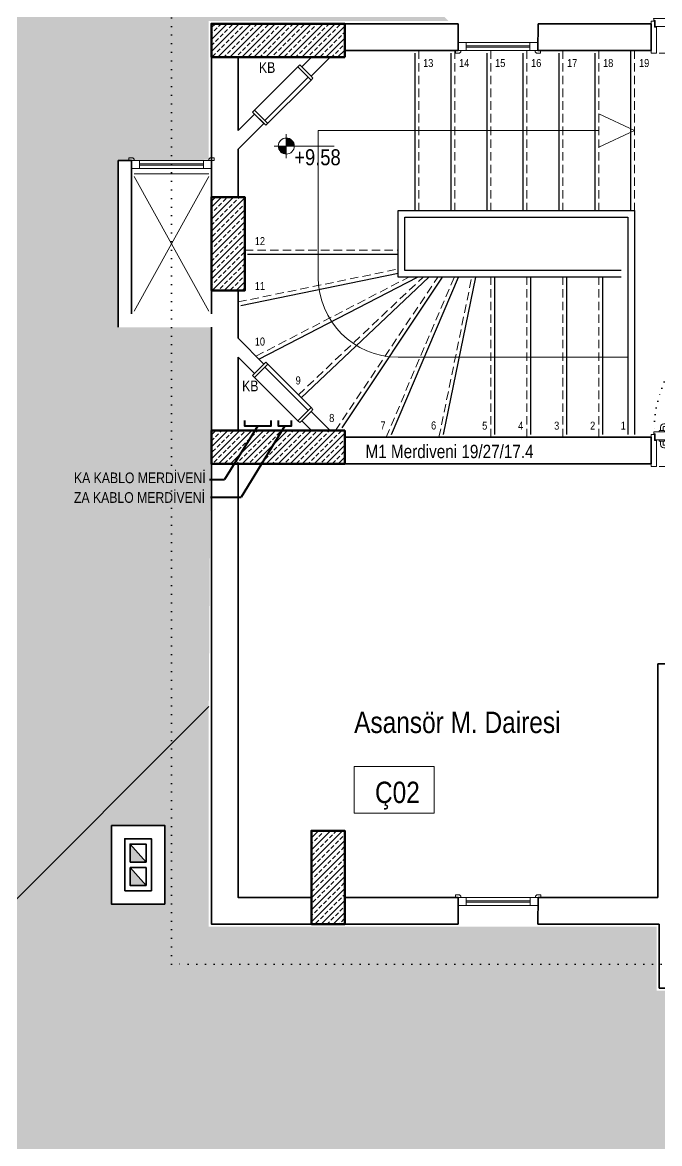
# Model space of a CAD drawing. Header units: millimetres. Extents: x 1852829 to 1882754, y -270850 to -231658.
# Drawn here: x 1869246 to 1869724, y -243653 to -242812 of the extents above; entities that cross this region are included whole.
import ezdxf
from ezdxf.enums import TextEntityAlignment as Align

# ---------------------------------------------------------------- set-up
doc = ezdxf.new("R2010")
doc.units = ezdxf.units.MM
for name, pattern in [('DOT', [0.25, 0, -0.25]), ('izdüşüm arka', [3.175, 0, -3.175]), ('izdüşüm ön', [9.525, 6.35, -3.175])]:
    doc.linetypes.add(name, pattern=pattern)
for name, color, linetype, lineweight in [('a_ba', 6, 'Continuous', 50), ('a_doğrama', 251, 'Continuous', 20), ('a_duvar', 251, 'Continuous', 35), ('a_görünüş', 32, 'Continuous', 25), ('a_görünüş_ince', 8, 'Continuous', 20), ('a_hatch_ba', 252, 'Continuous', 13), ('a_hatch_misc', 251, 'Continuous', 15), ('a_izdüşüm_arka', 251, 'izdüşüm arka', 30), ('a_izdüşüm_ön', 6, 'izdüşüm ön', 9), ('a_not_kot', 251, 'Continuous', 13), ('a_not_mahal', 253, 'Continuous', 5), ('a_not_misc', 144, 'Continuous', 5), ('a_not_text', 7, 'Continuous', 13), ('Tava Kuvvetli', 2, 'Continuous', 40), ('Tava Zayıf', 3, 'Continuous', 40), ('Yazı', 4, 'Continuous', 40)]:
    doc.layers.add(name, color=color, linetype=linetype, lineweight=lineweight)
doc.styles.get("Standard").update_dxf_attribs({"font": 'ARIALN.TTF'})

# ---------------------------------------------------------------- blocks, each defined once
blk = doc.blocks.new('baca_şönt')
at = {"layer": 'a_duvar'}
h = blk.add_hatch(color=256, dxfattribs=at)
h.dxf.hatch_style = 1
h.paths.add_polyline_path([(21.5, -5), (21.5, -17), (35, -17)])
h.paths.add_polyline_path([(4, -5), (4, -17), (17.5, -17)])
for p, q in [((4, -5), (17.5, -17)), ((17.5, -5), (17.5, -17)), ((21.5, -5), (21.5, -17)), ((21.5, -5), (35, -17))]:
    blk.add_line(p, q, dxfattribs=at)
blk.add_lwpolyline([(0, -21), (39, -21), (39, -1), (0, -1)], close=True, dxfattribs=at)
for points in [[(17.5, -5), (4, -5), (4, -17), (17.5, -17)], [(21.5, -17), (35, -17), (35, -5), (21.5, -5)]]:
    blk.add_lwpolyline(points, dxfattribs=at)
blk = doc.blocks.new('K1')
at = {"layer": 'a_doğrama', "color": 251}
for points in [[(-17.5, -2.5), (-22, -2.5), (-22, 0), (2, 0), (2, -4), (-17.5, -4), (-17.5, -2.5)], [(-27.5, -93.1), (-25, -93.1)], [(-17.5, -97.5), (-22, -97.5), (-22, -100), (2, -100), (2, -96), (-17.5, -96), (-17.5, -97.5)], [(-14.5, -93.1), (-17, -93.1)]]:
    blk.add_lwpolyline(points, dxfattribs=at)
blk.add_lwpolyline([(-18, -14), (-18, -4), (-18, -3), (-22.5, -3), (-22.5, -2.5), (-22.5, -2), (-24, -2), (-24, -2.5), (-24, -12.5), (-24, -88), (-24, -97.5), (-24, -98), (-22.5, -98), (-22.5, -97.5), (-22.5, -97), (-18, -97), (-18, -96), (-18, -86.5)], close=True, dxfattribs=at)
for points in [[(-25, -91.1), (-27.5, -91.1, -0.414214), (-28, -90.6), (-28, -82.1), (-30, -82.1), (-30, -90.6)], [(-17, -91.1), (-14.5, -91.1, 0.414214), (-14, -90.6), (-14, -82.1), (-12, -82.1), (-12, -90.6)], [(-24, -94.1), (-24.5, -94.1, -0.414214), (-25, -93.6), (-25, -90.6, -0.414214), (-24.5, -90.1), (-24, -90.1)], [(-18, -94.1), (-17.5, -94.1, 0.414214), (-17, -93.6), (-17, -90.6, 0.414214), (-17.5, -90.1), (-18, -90.1)]]:
    blk.add_lwpolyline(points, format="xyb", dxfattribs=at)
for centre, start, end in [((-27.5, -90.6), 180, 270), ((-14.5, -90.6), 270, 0)]:
    blk.add_arc(centre, 2.5, start, end, dxfattribs=at)
at = {"layer": 'a_görünüş_ince', "color": 251}
blk.add_line((2, -6), (2, -94), dxfattribs=at)
at = {"layer": 'a_izdüşüm_arka', "color": 251, "linetype": 'DOT', "ltscale": 20}
blk.add_line((-24, -2), (-120, -2), dxfattribs=at)
blk.add_arc((-24, -2), 96, 180, 270, dxfattribs=at)
blk = doc.blocks.new('M1')
at = {"layer": 'a_doğrama', "linetype": 'Continuous'}
for p, q in [((-24, 6), (-30, 6)), ((-30, 0), (-30, 6)), ((-24, 0), (-30, 0)), ((-24, 0), (-24, 6)), ((30, 6), (24, 6)), ((24, 6), (24, 0)), ((30, 0), (30, 6)), ((30, 0), (24, 0))]:
    blk.add_line(p, q, dxfattribs=at)
at = {"layer": 'a_doğrama'}
for p, q in [((24, 3.5), (-24, 3.5)), ((24, 2.5), (-24, 2.5))]:
    blk.add_line(p, q, dxfattribs=at)
for points in [[(-28, -1), (-28, 0), (-32, 0), (-32, -2), (-29, -2)], [(28, -1), (28, 0), (32, 0), (32, -2), (29, -2)]]:
    blk.add_lwpolyline(points, close=True, dxfattribs=at)
at = {"layer": 'a_görünüş_ince'}
for p, q in [((24, 6), (-24, 6)), ((-24, 0), (24, 0))]:
    blk.add_line(p, q, dxfattribs=at)
blk = doc.blocks.new('sembol_kot')
at = {"layer": 'a_not_kot'}
for points in [[(0, 10), (0, 0), (10, 0, 0.414214)], [(0, 0), (-10, 0, 0.414214), (0, -10)]]:
    blk.add_hatch(color=256, dxfattribs=at).paths.add_polyline_path(points)
for p, q in [((0, 15), (0, -15)), ((-15, 0), (60, 0))]:
    blk.add_line(p, q, dxfattribs=at)
blk.add_circle((0, 0), 10, dxfattribs=at)
blk = doc.blocks.new('kb')
at = {"layer": 'a_doğrama'}
blk.add_line((10.91, -41.26), (12.32, -42.68), dxfattribs=at)
for points in [[(44.85, -7.32), (46.26, -5.91)], [(44.85, -7.32), (54.75, -17.22)], [(47.68, -7.32), (46.26, -5.91)], [(52.63, -15.1), (20.1, -47.63)], [(54.75, -14.39), (56.16, -15.81)], [(56.16, -15.81), (54.75, -17.22)], [(54.75, -17.22), (20.81, -51.16)], [(10.91, -41.26), (12.32, -39.85)], [(10.91, -41.26), (20.81, -51.16)], [(12.32, -39.85), (22.22, -49.75)]]:
    blk.add_lwpolyline(points, dxfattribs=at)
at = {"layer": 'a_duvar'}
for points in [[(55, 0), (47.68, -7.32)], [(69.14, 0), (54.75, -14.39)], [(47.68, -7.32), (54.75, -14.39)], [(12.32, -42.68), (0, -55)], [(19.39, -49.75), (0, -69.14)], [(12.32, -42.68), (19.39, -49.75)]]:
    blk.add_lwpolyline(points, dxfattribs=at)
at = {"layer": 'a_görünüş_ince'}
blk.add_lwpolyline([(44.85, -7.32), (12.32, -39.85)], dxfattribs=at)

msp = doc.modelspace()

# ---------------------------------------------------------------- hatches: boundary and pattern name
at = {"layer": 'a_hatch_misc', "ltscale": 10}
h = msp.add_hatch(dxfattribs=at)
h.set_pattern_fill('AR-RSHKE', color=256, scale=0.15, angle=270)
h.set_pattern_definition([(270, (-86834.217, 1413.03), (45.72, -97.155), [22.86, -19.05, 26.67, -11.43, 34.29, -15.24]), (270, (-86832.312, 1390.17), (45.72, -97.155), [19.05, -72.39, 15.24, -22.86]), (270, (-86837.075, 1344.45), (45.72, -97.155), [11.43, -118.11]), (0, (-86834.217, 1413.03), (45.72, 32.385), [43.815, -139.065]), (0, (-86834.217, 1390.17), (45.72, 32.385), [42.8625, -140.0175]), (0, (-86834.217, 1371.12), (45.72, 32.385), [40.005, -142.875]), (0, (-86837.075, 1344.45), (45.72, 32.385), [43.815, -139.065]), (0, (-86837.075, 1333.02), (45.72, 32.385), [43.815, -139.065]), (0, (-86834.217, 1298.73), (45.72, 32.385), [41.91, -140.97])])
h.paths.add_polyline_path([(1869387.71, -243040.73), (1869317.71, -243040.73), (1869317.71, -242915.73), (1869385.71, -242915.23), (1869385.71, -242811.23), (1869565.71, -242811.23), (1868522.71, -241768.23), (1868522.71, -244188.23), (1869385.71, -243325.23)])
h.paths.add_polyline_path([(1869133.71, -243019.73), (1869133.71, -242975.73), (1869114.71, -242975.73), (1869114.71, -242936.73), (1869172.71, -242936.73), (1869172.71, -242975.73), (1869172.71, -243019.73)], flags=16)
h.paths.add_polyline_path([(1868776.71, -243478.23), (1868776.71, -243517.23), (1868737.71, -243517.23), (1868737.71, -243478.23)], flags=16)
h.paths.add_polyline_path([(1868777.71, -242542.23), (1868737.71, -242542.23), (1868737.71, -242483.23), (1868777.71, -242483.23)], flags=16)
h = msp.add_hatch(dxfattribs=at)
h.set_pattern_fill('AR-RSHKE', color=256, scale=0.15)
h.set_pattern_definition([(0, (-86834.217, 1413.03), (97.155, 45.72), [22.86, -19.05, 26.67, -11.43, 34.29, -15.24]), (0, (-86811.357, 1414.935), (97.155, 45.72), [19.05, -72.39, 15.24, -22.86]), (0, (-86765.637, 1410.17), (97.155, 45.72), [11.43, -118.11]), (90, (-86834.217, 1413.03), (-32.385, 45.72), [43.815, -139.065]), (90, (-86811.357, 1413.03), (-32.385, 45.72), [42.8625, -140.0175]), (90, (-86792.307, 1413.03), (-32.385, 45.72), [40.005, -142.875]), (90, (-86765.637, 1410.172), (-32.385, 45.72), [43.815, -139.065]), (90, (-86754.207, 1410.172), (-32.385, 45.72), [43.815, -139.065]), (90, (-86719.917, 1413.03), (-32.385, 45.72), [41.91, -140.97])])
h.paths.add_polyline_path([(1870064.71, -243250.23), (1870064.71, -243490.23), (1869803.71, -243490.23), (1869803.71, -243538.23), (1869721.71, -243538.23), (1869721.71, -243490.23), (1869385.71, -243490.23), (1869385.71, -243325.23), (1868522.71, -244188.23), (1871002.71, -244188.23)])
h.paths.add_polyline_path([(1870172.71, -243473.23), (1870172.71, -243414.23), (1870212.71, -243414.23), (1870212.71, -243473.23)], flags=16)
h.paths.add_polyline_path([(1869352.71, -243473.23), (1869312.71, -243473.23), (1869312.71, -243414.23), (1869352.71, -243414.23)], flags=16)

# ---------------------------------------------------------------- linework, layer by layer
at = {"layer": 'a_ba', "color": 253}
for points in [[(1869487.71, -242838.23), (1869487.71, -242813.23), (1869387.71, -242813.23), (1869387.71, -242838.23)], [(1869387.71, -243013.23), (1869412.71, -243013.23), (1869412.71, -242943.23), (1869387.71, -242943.23)], [(1869487.71, -243143.23), (1869487.71, -243118.23), (1869387.71, -243118.23), (1869387.71, -243143.23)], [(1869462.71, -243488.23), (1869487.71, -243488.23), (1869487.71, -243418.23), (1869462.71, -243418.23)]]:
    msp.add_lwpolyline(points, close=True, dxfattribs=at)
at = {"layer": 'a_duvar'}
for p, q in [((1869407.71, -242893.23), (1869407.71, -242838.23)), ((1869407.71, -242943.23), (1869407.71, -242907.37)), ((1869317.71, -243040.73), (1869317.71, -242915.73)), ((1869327.71, -243030.73), (1869327.71, -242915.73)), ((1869407.71, -243049.09), (1869407.71, -243013.23)), ((1869407.71, -243118.23), (1869407.71, -243063.23)), ((1869717.71, -243123.23), (1869487.71, -243123.23)), ((1869387.71, -243143.23), (1869717.71, -243143.23)), ((1869722.71, -243293.23), (1869722.71, -243468.23)), ((1869722.71, -243293.23), (1869802.71, -243293.23))]:
    msp.add_line(p, q, dxfattribs=at)
for points in [[(1869487.71, -242813.23), (1869572.71, -242813.23)], [(1869572.71, -242813.23), (1869572.69, -242833.23)], [(1869632.71, -242813.23), (1869632.69, -242833.23)], [(1869632.71, -242813.23), (1869717.71, -242813.23)], [(1869717.71, -242813.23), (1869717.71, -242833.23)], [(1869487.71, -242833.23), (1869572.69, -242833.23)], [(1869632.69, -242833.23), (1869717.71, -242833.23)], [(1869387.71, -242943.23), (1869387.71, -242838.23)], [(1869407.71, -242893.23), (1869407.71, -242838.23)], [(1869407.71, -242943.23), (1869407.71, -242907.37)], [(1869317.71, -242915.73), (1869327.71, -242915.73)], [(1869387.71, -243030.73), (1869387.71, -243013.23)], [(1869407.71, -243049.09), (1869407.71, -243013.23)], [(1869387.71, -243118.23), (1869387.71, -243040.73)], [(1869407.71, -243118.23), (1869407.71, -243063.23)], [(1869717.71, -243123.23), (1869717.71, -243143.23)], [(1869462.71, -243488.23), (1869387.71, -243488.23), (1869387.71, -243143.23)], [(1869462.71, -243468.23), (1869407.71, -243468.23), (1869407.71, -243143.23)], [(1869572.71, -243468.23), (1869487.71, -243468.23)], [(1869572.71, -243468.23), (1869572.69, -243488.23)], [(1869632.71, -243468.23), (1869632.69, -243488.23)], [(1869722.71, -243468.23), (1869632.71, -243468.23)], [(1869572.69, -243488.23), (1869487.71, -243488.23)], [(1869723.71, -243488.23), (1869632.69, -243488.23)], [(1869801.71, -243488.23), (1869801.71, -243536.23), (1869723.71, -243536.23), (1869723.71, -243488.23)]]:
    msp.add_lwpolyline(points, dxfattribs=at)
msp.add_lwpolyline([(1869312.71, -243414.23), (1869352.71, -243414.23), (1869352.71, -243473.23), (1869312.71, -243473.23)], close=True, dxfattribs=at)
at = {"layer": 'a_görünüş', "color": 251}
for p, q in [((1869699.71, -242833.23), (1869705.21, -242833.23)), ((1869702.21, -242833.23), (1869702.21, -242953.23)), ((1869540.21, -242835.23), (1869540.21, -242953.23)), ((1869567.21, -242835.23), (1869567.21, -242953.23)), ((1869594.21, -242835.23), (1869594.21, -242953.23)), ((1869621.21, -242835.23), (1869621.21, -242953.23)), ((1869648.21, -242835.23), (1869648.21, -242953.23)), ((1869675.21, -242835.23), (1869675.21, -242953.23)), ((1869527.71, -243003.23), (1869527.71, -242953.23)), ((1869527.71, -242953.23), (1869567.21, -242953.23)), ((1869532.71, -242998.23), (1869532.71, -242958.23)), ((1869532.71, -242958.23), (1869700.21, -242958.23)), ((1869543.21, -242953.23), (1869705.21, -242953.23)), ((1869414.71, -242985.98), (1869527.71, -242985.98)), ((1869409.71, -243024.48), (1869527.71, -243000.22)), ((1869695.21, -242998.23), (1869532.71, -242998.23)), ((1869423.33, -243064.71), (1869542.31, -243003.23)), ((1869455.05, -243093.6), (1869550.86, -243003.23)), ((1869485.7, -243116.23), (1869561.11, -243003.23)), ((1869522.86, -243121.23), (1869573.05, -243003.23)), ((1869695.21, -243003.23), (1869527.71, -243003.23)), ((1869561.88, -243121.23), (1869586.1, -243003.23)), ((1869600.21, -243121.23), (1869600.21, -243003.23)), ((1869627.21, -243121.23), (1869627.21, -243003.23)), ((1869654.21, -243121.23), (1869654.21, -243003.23)), ((1869681.21, -243121.23), (1869681.21, -243003.23)), ((1869385.71, -243325.23), (1868522.71, -244188.23))]:
    msp.add_line(p, q, dxfattribs=at)
for points in [[(1869700.21, -242958.23), (1869700.21, -243121.23)], [(1869705.21, -242953.23), (1869705.21, -243121.23)]]:
    msp.add_lwpolyline(points, dxfattribs=at)
at = {"layer": 'a_görünüş_ince'}
msp.add_lwpolyline([(1869329.71, -242925.73), (1869385.71, -242925.73)], dxfattribs=at)
at = {"layer": 'a_hatch_ba', "linetype": 'Continuous'}
for p, q in [((1869387.71, -242816.16), (1869390.64, -242813.23)), ((1869387.71, -242825.14), (1869399.62, -242813.23)), ((1869387.71, -242834.12), (1869408.6, -242813.23)), ((1869389.73, -242818.63), (1869391.98, -242816.39)), ((1869392.58, -242838.23), (1869417.58, -242813.23)), ((1869393.1, -242815.26), (1869395.13, -242813.23)), ((1869397.59, -242819.75), (1869399.83, -242817.51)), ((1869400.96, -242816.39), (1869403.2, -242814.14)), ((1869401.56, -242838.23), (1869426.56, -242813.23)), ((1869408.81, -242817.51), (1869411.06, -242815.26)), ((1869410.54, -242838.23), (1869435.54, -242813.23)), ((1869412.18, -242814.14), (1869413.09, -242813.23)), ((1869416.67, -242818.63), (1869418.92, -242816.39)), ((1869419.52, -242838.23), (1869444.52, -242813.23)), ((1869420.04, -242815.26), (1869422.07, -242813.23)), ((1869424.53, -242819.75), (1869426.77, -242817.51)), ((1869427.9, -242816.39), (1869430.14, -242814.14)), ((1869428.5, -242838.23), (1869453.5, -242813.23)), ((1869435.75, -242817.51), (1869438, -242815.26)), ((1869437.48, -242838.23), (1869462.48, -242813.23)), ((1869439.12, -242814.14), (1869440.03, -242813.23)), ((1869443.61, -242818.63), (1869445.86, -242816.39)), ((1869446.46, -242838.23), (1869471.46, -242813.23)), ((1869446.98, -242815.26), (1869449.01, -242813.23)), ((1869451.47, -242819.75), (1869453.71, -242817.51)), ((1869454.84, -242816.39), (1869457.08, -242814.14)), ((1869455.44, -242838.23), (1869480.44, -242813.23)), ((1869462.69, -242817.51), (1869464.94, -242815.26)), ((1869464.42, -242838.23), (1869487.71, -242814.94)), ((1869466.06, -242814.14), (1869466.97, -242813.23)), ((1869470.55, -242818.63), (1869472.8, -242816.39)), ((1869473.92, -242815.26), (1869475.95, -242813.23)), ((1869478.41, -242819.75), (1869480.66, -242817.51)), ((1869481.78, -242816.39), (1869484.02, -242814.14)), ((1869387.71, -242820.65), (1869388.61, -242819.75)), ((1869390.85, -242826.49), (1869393.1, -242824.24)), ((1869394.22, -242823.12), (1869396.47, -242820.88)), ((1869398.71, -242827.61), (1869400.96, -242825.37)), ((1869402.08, -242824.24), (1869404.32, -242822)), ((1869405.45, -242820.88), (1869407.69, -242818.63)), ((1869409.94, -242825.37), (1869412.18, -242823.12)), ((1869413.3, -242822), (1869415.55, -242819.75)), ((1869417.79, -242826.49), (1869420.04, -242824.24)), ((1869421.16, -242823.12), (1869423.41, -242820.88)), ((1869425.65, -242827.61), (1869427.9, -242825.37)), ((1869429.02, -242824.24), (1869431.26, -242822)), ((1869432.39, -242820.88), (1869434.63, -242818.63)), ((1869436.88, -242825.37), (1869439.12, -242823.12)), ((1869440.24, -242822), (1869442.49, -242819.75)), ((1869444.73, -242826.49), (1869446.98, -242824.24)), ((1869448.1, -242823.12), (1869450.35, -242820.88)), ((1869452.59, -242827.61), (1869454.84, -242825.37)), ((1869455.96, -242824.24), (1869458.2, -242822)), ((1869459.33, -242820.88), (1869461.57, -242818.63)), ((1869463.82, -242825.37), (1869466.06, -242823.12)), ((1869467.19, -242822), (1869469.43, -242819.75)), ((1869471.68, -242826.49), (1869473.92, -242824.24)), ((1869473.4, -242838.23), (1869487.71, -242823.92)), ((1869475.04, -242823.12), (1869477.29, -242820.88)), ((1869479.53, -242827.61), (1869481.78, -242825.37)), ((1869482.9, -242824.24), (1869485.15, -242822)), ((1869486.27, -242820.88), (1869487.71, -242819.43)), ((1869387.71, -242829.63), (1869389.73, -242827.61)), ((1869391.98, -242834.35), (1869394.22, -242832.1)), ((1869395.34, -242830.98), (1869397.59, -242828.73)), ((1869399.83, -242835.47), (1869402.08, -242833.22)), ((1869403.2, -242832.1), (1869405.45, -242829.86)), ((1869406.57, -242828.73), (1869408.81, -242826.49)), ((1869407.69, -242836.59), (1869409.94, -242834.35)), ((1869411.06, -242833.22), (1869413.3, -242830.98)), ((1869414.43, -242829.86), (1869416.67, -242827.61)), ((1869418.92, -242834.35), (1869421.16, -242832.1)), ((1869422.28, -242830.98), (1869424.53, -242828.73)), ((1869426.77, -242835.47), (1869429.02, -242833.22)), ((1869430.14, -242832.1), (1869432.39, -242829.86)), ((1869433.51, -242828.73), (1869435.75, -242826.49)), ((1869434.63, -242836.59), (1869436.88, -242834.35)), ((1869438, -242833.22), (1869440.24, -242830.98)), ((1869441.37, -242829.86), (1869443.61, -242827.61)), ((1869445.86, -242834.35), (1869448.1, -242832.1)), ((1869449.22, -242830.98), (1869451.47, -242828.73)), ((1869453.71, -242835.47), (1869455.96, -242833.22)), ((1869457.08, -242832.1), (1869459.33, -242829.86)), ((1869460.45, -242828.73), (1869462.69, -242826.49)), ((1869461.57, -242836.59), (1869463.82, -242834.35)), ((1869464.94, -242833.22), (1869467.19, -242830.98)), ((1869468.31, -242829.86), (1869470.55, -242827.61)), ((1869472.8, -242834.35), (1869475.04, -242832.1)), ((1869476.17, -242830.98), (1869478.41, -242828.73)), ((1869480.66, -242835.47), (1869482.9, -242833.22)), ((1869482.38, -242838.23), (1869487.71, -242832.91)), ((1869484.02, -242832.1), (1869486.27, -242829.86)), ((1869487.39, -242828.73), (1869487.71, -242828.42)), ((1869388.61, -242837.71), (1869390.85, -242835.47)), ((1869397.07, -242838.23), (1869398.71, -242836.59)), ((1869406.05, -242838.23), (1869406.57, -242837.71)), ((1869415.55, -242837.71), (1869417.79, -242835.47)), ((1869424.01, -242838.23), (1869425.65, -242836.59)), ((1869432.99, -242838.23), (1869433.51, -242837.71)), ((1869442.49, -242837.71), (1869444.73, -242835.47)), ((1869450.95, -242838.23), (1869452.59, -242836.59)), ((1869459.93, -242838.23), (1869460.45, -242837.71)), ((1869469.43, -242837.71), (1869471.68, -242835.47)), ((1869477.89, -242838.23), (1869479.53, -242836.59)), ((1869486.87, -242838.23), (1869487.39, -242837.71)), ((1869387.71, -242950.87), (1869395.34, -242943.23)), ((1869387.71, -242959.85), (1869404.32, -242943.23)), ((1869387.71, -242968.83), (1869412.71, -242943.83)), ((1869388.61, -242945.48), (1869390.85, -242943.23)), ((1869399.83, -242943.23), (1869399.83, -242943.23)), ((1869407.69, -242944.36), (1869408.82, -242943.23)), ((1869389.73, -242953.34), (1869391.98, -242951.09)), ((1869393.1, -242949.97), (1869395.34, -242947.72)), ((1869396.47, -242946.6), (1869398.71, -242944.36)), ((1869397.59, -242954.46), (1869399.83, -242952.21)), ((1869400.96, -242951.09), (1869403.2, -242948.85)), ((1869404.32, -242947.72), (1869406.57, -242945.48)), ((1869408.81, -242952.21), (1869411.06, -242949.97)), ((1869412.18, -242948.85), (1869412.71, -242948.32)), ((1869387.71, -242977.81), (1869412.71, -242952.81)), ((1869387.71, -242955.36), (1869388.61, -242954.46)), ((1869390.85, -242961.19), (1869393.1, -242958.95)), ((1869394.22, -242957.83), (1869396.47, -242955.58)), ((1869398.71, -242962.32), (1869400.96, -242960.07)), ((1869402.08, -242958.95), (1869404.32, -242956.7)), ((1869405.45, -242955.58), (1869407.69, -242953.34)), ((1869409.94, -242960.07), (1869412.18, -242957.83)), ((1869387.71, -242986.79), (1869412.71, -242961.79)), ((1869387.71, -242964.34), (1869389.73, -242962.32)), ((1869391.98, -242969.05), (1869394.22, -242966.81)), ((1869395.34, -242965.68), (1869397.59, -242963.44)), ((1869399.83, -242970.17), (1869402.08, -242967.93)), ((1869403.2, -242966.81), (1869405.45, -242964.56)), ((1869406.57, -242963.44), (1869408.81, -242961.19)), ((1869407.69, -242971.3), (1869409.94, -242969.05)), ((1869411.06, -242967.93), (1869412.71, -242966.28)), ((1869387.71, -242995.77), (1869412.71, -242970.77)), ((1869388.61, -242972.42), (1869390.85, -242970.17)), ((1869393.1, -242976.91), (1869395.34, -242974.66)), ((1869396.47, -242973.54), (1869398.71, -242971.3)), ((1869400.96, -242978.03), (1869403.2, -242975.79)), ((1869404.32, -242974.66), (1869406.57, -242972.42)), ((1869408.81, -242979.15), (1869411.06, -242976.91)), ((1869412.18, -242975.79), (1869412.71, -242975.26)), ((1869387.71, -243004.75), (1869412.71, -242979.75)), ((1869387.71, -242982.3), (1869388.61, -242981.4)), ((1869389.73, -242980.28), (1869391.98, -242978.03)), ((1869390.85, -242988.13), (1869393.1, -242985.89)), ((1869394.22, -242984.77), (1869396.47, -242982.52)), ((1869397.59, -242981.4), (1869399.83, -242979.15)), ((1869402.08, -242985.89), (1869404.32, -242983.64)), ((1869405.45, -242982.52), (1869407.69, -242980.28)), ((1869409.94, -242987.01), (1869412.18, -242984.77)), ((1869387.71, -242991.28), (1869389.73, -242989.26)), ((1869388.21, -243013.23), (1869412.71, -242988.73)), ((1869391.98, -242995.99), (1869394.22, -242993.75)), ((1869395.34, -242992.62), (1869397.59, -242990.38)), ((1869398.71, -242989.26), (1869400.96, -242987.01)), ((1869403.2, -242993.75), (1869405.45, -242991.5)), ((1869406.57, -242990.38), (1869408.81, -242988.13)), ((1869411.06, -242994.87), (1869412.71, -242993.22)), ((1869388.61, -242999.36), (1869390.85, -242997.11)), ((1869393.1, -243003.85), (1869395.34, -243001.6)), ((1869396.47, -243000.48), (1869398.71, -242998.24)), ((1869397.19, -243013.23), (1869412.71, -242997.71)), ((1869399.83, -242997.11), (1869402.08, -242994.87)), ((1869400.96, -243004.97), (1869403.2, -243002.73)), ((1869404.32, -243001.6), (1869406.57, -242999.36)), ((1869407.69, -242998.24), (1869409.94, -242995.99)), ((1869412.18, -243002.73), (1869412.71, -243002.2)), ((1869387.71, -243009.24), (1869388.61, -243008.34)), ((1869389.73, -243007.22), (1869391.98, -243004.97)), ((1869394.22, -243011.71), (1869396.47, -243009.46)), ((1869397.59, -243008.34), (1869399.83, -243006.09)), ((1869402.08, -243012.83), (1869404.32, -243010.58)), ((1869405.45, -243009.46), (1869407.69, -243007.22)), ((1869406.17, -243013.23), (1869412.71, -243006.69)), ((1869408.81, -243006.09), (1869411.06, -243003.85)), ((1869392.7, -243013.23), (1869393.1, -243012.83)), ((1869410.66, -243013.23), (1869412.18, -243011.71)), ((1869387.71, -243121.49), (1869390.97, -243118.23)), ((1869387.71, -243130.47), (1869399.95, -243118.23)), ((1869387.71, -243139.45), (1869408.93, -243118.23)), ((1869390.85, -243122.84), (1869393.1, -243120.59)), ((1869392.91, -243143.23), (1869417.91, -243118.23)), ((1869394.22, -243119.47), (1869395.46, -243118.23)), ((1869401.89, -243143.23), (1869426.89, -243118.23)), ((1869402.08, -243120.59), (1869404.32, -243118.35)), ((1869409.94, -243121.72), (1869412.18, -243119.47)), ((1869410.87, -243143.23), (1869435.87, -243118.23)), ((1869413.3, -243118.35), (1869413.42, -243118.23)), ((1869417.79, -243122.84), (1869420.04, -243120.59)), ((1869419.85, -243143.23), (1869444.85, -243118.23)), ((1869421.16, -243119.47), (1869422.4, -243118.23)), ((1869428.83, -243143.23), (1869453.83, -243118.23)), ((1869429.02, -243120.59), (1869431.26, -243118.35)), ((1869436.88, -243121.72), (1869439.12, -243119.47)), ((1869437.81, -243143.23), (1869462.81, -243118.23)), ((1869440.24, -243118.35), (1869440.36, -243118.23)), ((1869444.73, -243122.84), (1869446.98, -243120.59)), ((1869446.79, -243143.23), (1869471.79, -243118.23)), ((1869448.1, -243119.47), (1869449.34, -243118.23)), ((1869455.77, -243143.23), (1869480.77, -243118.23)), ((1869455.96, -243120.59), (1869458.2, -243118.35)), ((1869463.82, -243121.72), (1869466.06, -243119.47)), ((1869464.75, -243143.23), (1869487.71, -243120.27)), ((1869467.19, -243118.35), (1869467.3, -243118.23)), ((1869471.68, -243122.84), (1869473.92, -243120.59)), ((1869475.04, -243119.47), (1869476.28, -243118.23)), ((1869482.9, -243120.59), (1869485.15, -243118.35)), ((1869387.71, -243125.98), (1869389.73, -243123.96)), ((1869391.98, -243130.7), (1869394.22, -243128.45)), ((1869395.34, -243127.33), (1869397.59, -243125.08)), ((1869398.71, -243123.96), (1869400.96, -243121.72)), ((1869403.2, -243128.45), (1869405.45, -243126.21)), ((1869406.57, -243125.08), (1869408.81, -243122.84)), ((1869411.06, -243129.57), (1869413.3, -243127.33)), ((1869414.43, -243126.21), (1869416.67, -243123.96)), ((1869418.92, -243130.7), (1869421.16, -243128.45)), ((1869422.28, -243127.33), (1869424.53, -243125.08)), ((1869425.65, -243123.96), (1869427.9, -243121.72)), ((1869430.14, -243128.45), (1869432.39, -243126.21)), ((1869433.51, -243125.08), (1869435.75, -243122.84)), ((1869438, -243129.57), (1869440.24, -243127.33)), ((1869441.37, -243126.21), (1869443.61, -243123.96)), ((1869445.86, -243130.7), (1869448.1, -243128.45)), ((1869449.22, -243127.33), (1869451.47, -243125.08)), ((1869452.59, -243123.96), (1869454.84, -243121.72)), ((1869457.08, -243128.45), (1869459.33, -243126.21)), ((1869460.45, -243125.08), (1869462.69, -243122.84)), ((1869464.94, -243129.57), (1869467.19, -243127.33)), ((1869468.31, -243126.21), (1869470.55, -243123.96)), ((1869472.8, -243130.7), (1869475.04, -243128.45)), ((1869476.17, -243127.33), (1869478.41, -243125.08)), ((1869479.53, -243123.96), (1869481.78, -243121.72)), ((1869484.02, -243128.45), (1869486.27, -243126.21)), ((1869487.39, -243125.08), (1869487.71, -243124.76)), ((1869388.61, -243134.06), (1869390.85, -243131.82)), ((1869393.1, -243138.55), (1869395.34, -243136.31)), ((1869396.47, -243135.19), (1869398.71, -243132.94)), ((1869399.83, -243131.82), (1869402.08, -243129.57)), ((1869404.32, -243136.31), (1869406.57, -243134.06)), ((1869407.69, -243132.94), (1869409.94, -243130.7)), ((1869412.18, -243137.43), (1869414.43, -243135.19)), ((1869415.55, -243134.06), (1869417.79, -243131.82)), ((1869420.04, -243138.55), (1869422.28, -243136.31)), ((1869423.41, -243135.19), (1869425.65, -243132.94)), ((1869426.77, -243131.82), (1869429.02, -243129.57)), ((1869431.26, -243136.31), (1869433.51, -243134.06)), ((1869434.63, -243132.94), (1869436.88, -243130.7)), ((1869439.12, -243137.43), (1869441.37, -243135.19)), ((1869442.49, -243134.06), (1869444.73, -243131.82)), ((1869446.98, -243138.55), (1869449.22, -243136.31)), ((1869450.35, -243135.19), (1869452.59, -243132.94)), ((1869453.71, -243131.82), (1869455.96, -243129.57)), ((1869458.2, -243136.31), (1869460.45, -243134.06)), ((1869461.57, -243132.94), (1869463.82, -243130.7)), ((1869466.06, -243137.43), (1869468.31, -243135.19)), ((1869469.43, -243134.06), (1869471.68, -243131.82)), ((1869473.73, -243143.23), (1869487.71, -243129.25)), ((1869473.92, -243138.55), (1869476.17, -243136.31)), ((1869477.29, -243135.19), (1869479.53, -243132.94)), ((1869480.66, -243131.82), (1869482.9, -243129.57)), ((1869485.15, -243136.31), (1869487.39, -243134.06)), ((1869388.42, -243143.23), (1869388.61, -243143.04)), ((1869389.73, -243141.92), (1869391.98, -243139.68)), ((1869397.59, -243143.04), (1869399.83, -243140.8)), ((1869400.96, -243139.68), (1869403.2, -243137.43)), ((1869406.38, -243143.23), (1869407.69, -243141.92)), ((1869408.81, -243140.8), (1869411.06, -243138.55)), ((1869415.36, -243143.23), (1869415.55, -243143.04)), ((1869416.67, -243141.92), (1869418.92, -243139.68)), ((1869424.53, -243143.04), (1869426.77, -243140.8)), ((1869427.9, -243139.68), (1869430.14, -243137.43)), ((1869433.32, -243143.23), (1869434.63, -243141.92)), ((1869435.75, -243140.8), (1869438, -243138.55)), ((1869442.3, -243143.23), (1869442.49, -243143.04)), ((1869443.61, -243141.92), (1869445.86, -243139.68)), ((1869451.47, -243143.04), (1869453.71, -243140.8)), ((1869454.84, -243139.68), (1869457.08, -243137.43)), ((1869460.26, -243143.23), (1869461.57, -243141.92)), ((1869462.69, -243140.8), (1869464.94, -243138.55)), ((1869469.24, -243143.23), (1869469.43, -243143.04)), ((1869470.55, -243141.92), (1869472.8, -243139.68)), ((1869478.41, -243143.04), (1869480.66, -243140.8)), ((1869481.78, -243139.68), (1869484.02, -243137.43)), ((1869482.71, -243143.23), (1869487.71, -243138.23)), ((1869487.2, -243143.23), (1869487.71, -243142.72)), ((1869462.71, -243423.66), (1869468.14, -243418.23)), ((1869462.71, -243432.64), (1869477.12, -243418.23)), ((1869462.71, -243441.62), (1869486.1, -243418.23)), ((1869468.31, -243422.55), (1869470.55, -243420.31)), ((1869471.68, -243419.19), (1869472.63, -243418.23)), ((1869476.17, -243423.68), (1869478.41, -243421.43)), ((1869479.53, -243420.31), (1869481.61, -243418.23)), ((1869484.02, -243424.8), (1869486.27, -243422.55)), ((1869487.39, -243421.43), (1869487.71, -243421.11)), ((1869462.71, -243450.6), (1869487.71, -243425.6)), ((1869462.71, -243428.15), (1869463.82, -243427.04)), ((1869464.94, -243425.92), (1869467.19, -243423.68)), ((1869466.06, -243433.78), (1869468.31, -243431.53)), ((1869469.43, -243430.41), (1869471.68, -243428.17)), ((1869472.8, -243427.04), (1869475.04, -243424.8)), ((1869477.29, -243431.53), (1869479.53, -243429.29)), ((1869480.66, -243428.17), (1869482.9, -243425.92)), ((1869485.15, -243432.66), (1869487.39, -243430.41)), ((1869462.71, -243459.58), (1869487.71, -243434.58)), ((1869462.71, -243437.13), (1869464.94, -243434.9)), ((1869467.19, -243441.64), (1869469.43, -243439.39)), ((1869470.55, -243438.27), (1869472.8, -243436.02)), ((1869473.92, -243434.9), (1869476.17, -243432.66)), ((1869478.41, -243439.39), (1869480.66, -243437.15)), ((1869481.78, -243436.02), (1869484.02, -243433.78)), ((1869486.27, -243440.51), (1869487.71, -243439.07)), ((1869462.71, -243468.56), (1869487.71, -243443.56)), ((1869463.82, -243445), (1869466.06, -243442.76)), ((1869468.31, -243449.49), (1869470.55, -243447.25)), ((1869471.68, -243446.13), (1869473.92, -243443.88)), ((1869475.04, -243442.76), (1869477.29, -243440.51)), ((1869476.17, -243450.62), (1869478.41, -243448.37)), ((1869479.53, -243447.25), (1869481.78, -243445)), ((1869482.9, -243443.88), (1869485.15, -243441.64)), ((1869487.39, -243448.37), (1869487.71, -243448.05)), ((1869462.71, -243477.54), (1869487.71, -243452.54)), ((1869462.71, -243455.09), (1869463.82, -243453.98)), ((1869464.94, -243452.86), (1869467.19, -243450.62)), ((1869469.43, -243457.35), (1869471.68, -243455.11)), ((1869472.8, -243453.98), (1869475.04, -243451.74)), ((1869477.29, -243458.48), (1869479.53, -243456.23)), ((1869480.66, -243455.11), (1869482.9, -243452.86)), ((1869484.02, -243451.74), (1869486.27, -243449.49)), ((1869462.71, -243486.52), (1869487.71, -243461.52)), ((1869462.71, -243464.07), (1869464.94, -243461.84)), ((1869466.06, -243460.72), (1869468.31, -243458.48)), ((1869470.55, -243465.21), (1869472.8, -243462.97)), ((1869473.92, -243461.84), (1869476.17, -243459.6)), ((1869478.41, -243466.33), (1869480.66, -243464.09)), ((1869481.78, -243462.97), (1869484.02, -243460.72)), ((1869485.15, -243459.6), (1869487.39, -243457.35)), ((1869463.82, -243471.95), (1869466.06, -243469.7)), ((1869467.19, -243468.58), (1869469.43, -243466.33)), ((1869469.98, -243488.23), (1869487.71, -243470.5)), ((1869471.68, -243473.07), (1869473.92, -243470.82)), ((1869475.04, -243469.7), (1869477.29, -243467.46)), ((1869479.53, -243474.19), (1869481.78, -243471.95)), ((1869482.9, -243470.82), (1869485.15, -243468.58)), ((1869486.27, -243467.46), (1869487.71, -243466.01)), ((1869462.71, -243482.03), (1869463.82, -243480.93)), ((1869464.94, -243479.8), (1869467.19, -243477.56)), ((1869468.31, -243476.44), (1869470.55, -243474.19)), ((1869469.43, -243484.29), (1869471.68, -243482.05)), ((1869472.8, -243480.93), (1869475.04, -243478.68)), ((1869476.17, -243477.56), (1869478.41, -243475.31)), ((1869478.96, -243488.23), (1869487.71, -243479.48)), ((1869480.66, -243482.05), (1869482.9, -243479.8)), ((1869484.02, -243478.68), (1869486.27, -243476.44)), ((1869487.39, -243475.31), (1869487.71, -243474.99)), ((1869466.06, -243487.66), (1869468.31, -243485.42)), ((1869474.47, -243488.23), (1869476.17, -243486.54)), ((1869477.29, -243485.42), (1869479.53, -243483.17)), ((1869483.45, -243488.23), (1869484.02, -243487.66)), ((1869485.15, -243486.54), (1869487.39, -243484.29))]:
    msp.add_line(p, q, dxfattribs=at)
at = {"layer": 'a_izdüşüm_arka', "ltscale": 2}
msp.add_lwpolyline([(1869357.71, -242783.23), (1870092.71, -242783.23), (1870092.71, -243518.23), (1869357.71, -243518.23)], close=True, dxfattribs=at)
at = {"layer": 'a_izdüşüm_ön', "color": 251}
for p, q in [((1869543.21, -242833.23), (1869543.21, -242953.23)), ((1869570.21, -242833.23), (1869570.21, -242953.23)), ((1869597.21, -242833.23), (1869597.21, -242953.23)), ((1869624.21, -242833.23), (1869624.21, -242953.23)), ((1869651.21, -242833.23), (1869651.21, -242953.23)), ((1869678.21, -242833.23), (1869678.21, -242953.23)), ((1869705.21, -242833.23), (1869705.21, -242953.23)), ((1869412.71, -242982.98), (1869527.71, -242982.98)), ((1869407.71, -243021.83), (1869527.71, -242997.15)), ((1869421.11, -243062.49), (1869535.78, -243003.23)), ((1869452.93, -243091.48), (1869546.48, -243003.23)), ((1869480.76, -243118.23), (1869557.5, -243003.23)), ((1869518.75, -243123.23), (1869569.79, -243003.23)), ((1869558.41, -243123.23), (1869583.04, -243003.23)), ((1869597.21, -243123.23), (1869597.21, -243003.23)), ((1869624.21, -243123.23), (1869624.21, -243003.23)), ((1869651.21, -243123.23), (1869651.21, -243003.23)), ((1869678.21, -243123.23), (1869678.21, -243003.23))]:
    msp.add_line(p, q, dxfattribs=at)
at = {"layer": 'a_not_mahal'}
msp.add_lwpolyline([(1869554.78, -243370.01), (1869494.78, -243370.01), (1869494.78, -243405.01), (1869554.78, -243405.01)], close=True, dxfattribs=at)
at = {"layer": 'a_not_misc'}
for p, q in [((1869467.71, -242893.23), (1869575.69, -242893.23)), ((1869467.71, -243003.23), (1869467.71, -242893.23)), ((1869575.69, -242893.23), (1869678.21, -242893.23)), ((1869700.21, -243063.23), (1869527.71, -243063.23))]:
    msp.add_line(p, q, dxfattribs=at)
for points in [[(1869705.21, -242893.23), (1869678.21, -242880.73)], [(1869705.21, -242893.23), (1869678.21, -242905.73)], [(1869385.71, -242927.73), (1869329.71, -243028.73)], [(1869329.71, -242927.73), (1869385.71, -243028.73)]]:
    msp.add_lwpolyline(points, dxfattribs=at)
msp.add_arc((1869527.71, -243003.23), 60, 180, 270, dxfattribs=at)
at = {"layer": 'Tava Kuvvetli'}
msp.add_lwpolyline([(1869412.53, -243110.6), (1869412.53, -243114.6), (1869432.53, -243114.6), (1869432.53, -243110.6)], dxfattribs=at)
at = {"layer": 'Tava Zayıf'}
msp.add_lwpolyline([(1869437.88, -243110.82), (1869437.88, -243114.82), (1869447.88, -243114.82), (1869447.88, -243110.82)], dxfattribs=at)
at = {"layer": 'Yazı'}
for p, q in [((1869422.53, -243114.6), (1869397.6, -243154.95)), ((1869442.88, -243114.82), (1869409.98, -243168.09)), ((1869386.15, -243154.95), (1869397.6, -243154.95)), ((1869387.05, -243168.09), (1869409.98, -243168.09))]:
    msp.add_line(p, q, dxfattribs=at)

# ---------------------------------------------------------------- block references
at = {"layer": 'a_ba'}
msp.add_blockref('kb', (1869407.71, -242838.23), dxfattribs=at)
at = {"layer": 'a_ba', "xscale": -1, "rotation": 180}
msp.add_blockref('kb', (1869407.71, -243118.23), dxfattribs=at)
at = {"layer": 'a_doğrama', "xscale": -1}
msp.add_blockref('M1', (1869602.69, -242833.23), dxfattribs=at)
at = {"layer": 'a_doğrama', "xscale": -1, "rotation": 180}
for p in [(1869357.71, -242915.73), (1869602.71, -243468.23)]:
    msp.add_blockref('M1', p, dxfattribs=at)
at = {"layer": 'a_duvar', "xscale": 0.6, "yscale": 0.6, "zscale": 0.6}
msp.add_blockref('sembol_kot', (1869443.86, -242904.91), dxfattribs=at)
at = {"layer": 'a_duvar', "xscale": -1, "rotation": 270.0000000000001}
msp.add_blockref('baca_şönt', (1869343.71, -243463.23), dxfattribs=at)
at = {"layer": 'a_izdüşüm_arka', "ltscale": 5, "xscale": -1, "rotation": 90.00079631210929}
msp.add_blockref('K1', (1869717.71, -242833.23), dxfattribs=at)
at = {"layer": 'a_izdüşüm_arka', "ltscale": 5, "rotation": 269.9992036878907}
msp.add_blockref('K1', (1869817.71, -243143.23), dxfattribs=at)

# ---------------------------------------------------------------- texts
at = {"layer": 'a_not_kot'}
msp.add_text('+9.58', height=12, dxfattribs=at).set_placement((1869449.86, -242919.31))
at = {"layer": 'a_not_mahal'}
for s, height, p in [('KB', 8, (1869423.36, -242850.08)), ('KB', 8, (1869410.71, -243088.78)), ('Asansör M. Dairesi', 16, (1869494.78, -243345.01))]:
    msp.add_text(s, height=height, dxfattribs=at).set_placement(p)
msp.add_text('Ç02', height=16, rotation=360, dxfattribs=at).set_placement((1869527.21, -243397.51), align=Align.CENTER)
at = {"layer": 'a_not_text'}
for s, height, p in [('13', 6, (1869546.52, -242845.67)), ('14', 6, (1869573.52, -242845.67)), ('15', 6, (1869600.52, -242845.67)), ('16', 6, (1869627.52, -242845.67)), ('17', 6, (1869654.52, -242845.67)), ('18', 6, (1869681.52, -242845.67)), ('19', 6, (1869708.52, -242845.67)), ('12', 6, (1869420.24, -242979.21)), ('11', 6, (1869420.24, -243012.83)), ('10', 6, (1869420.24, -243054.52)), ('9', 6, (1869450.87, -243083.64)), ('8', 6, (1869476.05, -243111.78)), ('7', 6, (1869514.54, -243117.4)), ('6', 6, (1869552.46, -243117.4)), ('5', 6, (1869590.8, -243117.56)), ('4', 6, (1869617.8, -243117.56)), ('3', 6, (1869644.8, -243117.56)), ('2', 6, (1869671.8, -243117.56)), ('1', 6, (1869694.79, -243117.56)), ('M1 Merdiveni 19/27/17.4', 10, (1869503.29, -243138.92))]:
    msp.add_text(s, height=height, dxfattribs=at).set_placement(p)
at = {"layer": 'Yazı'}
for s, p in [('KA KABLO MERDİVENİ', (1869284.58, -243157.68)), ('ZA KABLO MERDİVENİ', (1869284.58, -243172.43))]:
    msp.add_text(s, height=8, dxfattribs=at).set_placement(p)

doc.saveas('drawing.dxf')
